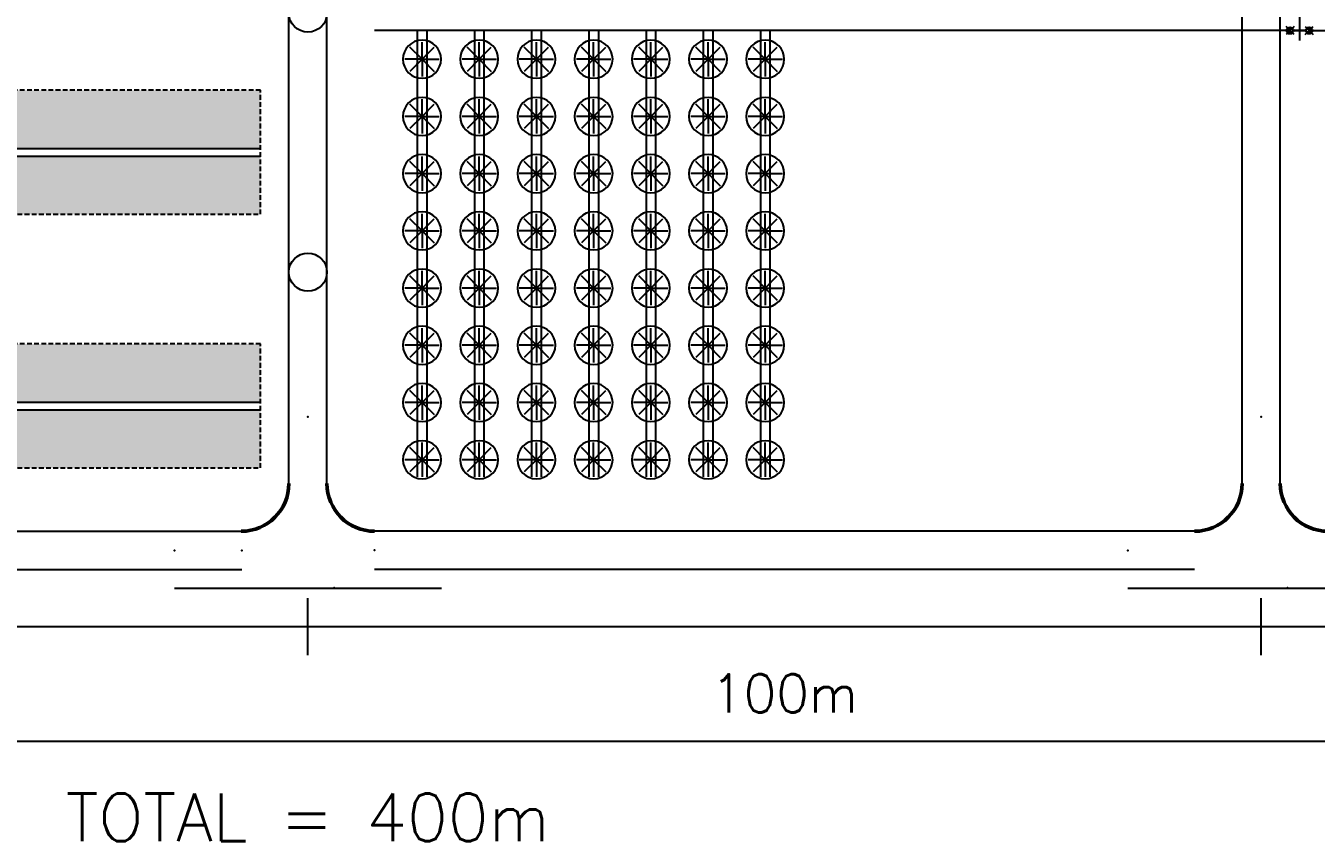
# Model space of a CAD drawing. Header units: metres. Extents: x -1021672 to -1021230, y -2826902 to -2826531.
# Drawn here: x -1021462 to -1021326.7, y -2826901.6 to -2826816.1 of the extents above; entities that cross this region are included whole.
import ezdxf
from ezdxf.enums import TextEntityAlignment as Align

# ---------------------------------------------------------------- set-up
doc = ezdxf.new("R2010")
doc.units = ezdxf.units.M
doc.linetypes.add('DASHED', pattern=[0.75, 0.5, -0.25])
for name, color, linetype in [('C-BRDG-FOUNDATION', 2, 'Continuous'), ('DIMENSIONS', 2, 'Continuous'), ('IRRIG-FITTINGS', 1, 'Continuous'), ('IRRIG-LATERAL', 6, 'Continuous'), ('IRRIG-SUBMAIN', 5, 'Continuous'), ('IRRIG-VALVES', 3, 'Continuous'), ('PUMP-STATION-1', 40, 'Continuous'), ('TREES', 94, 'Continuous'), ('V-CTRL-BMRK', 150, 'Continuous'), ('V-CTRL-NODE-UNKN', 1, 'Continuous'), ('V-NODE-BORE', 1, 'Continuous')]:
    doc.layers.add(name, color=color, linetype=linetype)
doc.styles.get("Standard").update_dxf_attribs({"font": 'simplex.shx'})
pattern_1 = [(0, (1021482.42196, 2826855.96627), (0, 0.1), [0.48, -0.06, 0.12, -0.06, 0.12, -0.06])]

# ---------------------------------------------------------------- blocks, each defined once
blk = doc.blocks.new('*U68')
blk.add_line((4000, -14000), (4000, 14000))
at = {"color": 2, "lineweight": 50}
for centre, start, end in [((-7000, 7000), 270, 0), ((-7000, -7000), 0, 90)]:
    blk.add_arc(centre, 5000, start, end, dxfattribs=at)
for p in [(0, 14000), (-14000, 0), (3924, -2743)]:
    blk.add_point(p)
blk = doc.blocks.new('*U79')
for p, q in [((0, 2000), (149174, 2000)), ((0, -2000), (149174, -2000))]:
    blk.add_line(p, q)
blk = doc.blocks.new('*U80')
for p, q in [((0, 2000), (148970, 2000)), ((0, -2000), (148970, -2000))]:
    blk.add_line(p, q)
blk = doc.blocks.new('*U75')
for p, q in [((0, 2000), (86000, 2000)), ((0, -2000), (86000, -2000))]:
    blk.add_line(p, q)
blk.add_point((86000, 0))
blk = doc.blocks.new('*U87')
for p, q in [((0, 2000), (86052, 2000)), ((0, -2000), (86052, -2000))]:
    blk.add_line(p, q)
blk.add_point((86052, 0))
blk = doc.blocks.new('sub valve')
at = {"true_color": 0xf1eb1f}
h = blk.add_hatch(color=2, dxfattribs=at)
h.dxf.hatch_style = 1
h.paths.add_polyline_path([(-1021327.63, -2826720.4), (-1021327.67, -2826720.37, 0.198912), (-1021327.77, -2826720.62, 0.198912), (-1021327.67, -2826720.86), (-1021327.63, -2826720.83, -0.198912), (-1021327.72, -2826720.62, -0.198912)])
h.paths.add_polyline_path([(-1021327.21, -2826720.4), (-1021327.17, -2826720.37, 0.414214), (-1021327.67, -2826720.37), (-1021327.63, -2826720.4, -0.414214)])
h.paths.add_polyline_path([(-1021327.17, -2826720.86), (-1021327.21, -2826720.83, -0.414214), (-1021327.63, -2826720.83), (-1021327.67, -2826720.86, 0.414214)])
h.paths.add_polyline_path([(-1021327.07, -2826720.62, 0.198912), (-1021327.17, -2826720.37), (-1021327.21, -2826720.4, -0.198912), (-1021327.12, -2826720.62, -0.198912), (-1021327.21, -2826720.83), (-1021327.17, -2826720.86, 0.198912)])
h.paths.add_polyline_path([(-1021329.63, -2826720.4), (-1021329.67, -2826720.37, 0.198912), (-1021329.77, -2826720.62, 0.198912), (-1021329.67, -2826720.86), (-1021329.63, -2826720.83, -0.198912), (-1021329.72, -2826720.62, -0.198912)])
h.paths.add_polyline_path([(-1021329.21, -2826720.4), (-1021329.17, -2826720.37, 0.414214), (-1021329.67, -2826720.37), (-1021329.63, -2826720.4, -0.414214)])
h.paths.add_polyline_path([(-1021329.17, -2826720.37), (-1021329.21, -2826720.4, -0.198912), (-1021329.12, -2826720.62, -0.198912), (-1021329.21, -2826720.83), (-1021329.17, -2826720.86, 0.198912), (-1021329.07, -2826720.62, 0.198912)])
h.paths.add_polyline_path([(-1021329.17, -2826720.86), (-1021329.21, -2826720.83, -0.414214), (-1021329.63, -2826720.83), (-1021329.67, -2826720.86, 0.414214)])
at = {"true_color": 0xc7c8ca}
h = blk.add_hatch(color=9, dxfattribs=at)
h.dxf.hatch_style = 1
h.paths.add_polyline_path([(-1021327.77, -2826720.6), (-1021329.07, -2826720.6, -0.014294), (-1021329.07, -2826720.62, -0.014294), (-1021329.07, -2826720.64), (-1021327.77, -2826720.64, -0.014294), (-1021327.77, -2826720.62, -0.014294)])
at = {"layer": 'PUMP-STATION-1', "true_color": 0xd19cc7}
h = blk.add_hatch(color=9, dxfattribs=at)
h.dxf.hatch_style = 1
h.paths.add_polyline_path([(-1021329.21, -2826720.83), (-1021329.42, -2826720.62), (-1021329.63, -2826720.83, 0.414214)])
h.paths.add_polyline_path([(-1021329.63, -2826720.4), (-1021329.42, -2826720.62), (-1021329.21, -2826720.4, 0.414214)])
h = blk.add_hatch(color=9, dxfattribs=at)
h.dxf.hatch_style = 1
h.paths.add_polyline_path([(-1021327.21, -2826720.83), (-1021327.42, -2826720.62), (-1021327.63, -2826720.83, 0.414214)])
h.paths.add_polyline_path([(-1021327.63, -2826720.4), (-1021327.42, -2826720.62), (-1021327.21, -2826720.4, 0.414214)])
for p, q in [((-1021327.77, -2826720.6), (-1021329.07, -2826720.6)), ((-1021327.77, -2826720.64), (-1021329.07, -2826720.64))]:
    blk.add_line(p, q)
at = {"layer": 'IRRIG-VALVES'}
for p, q in [((-1021329, -2826721.04), (-1021329.84, -2826720.19)), ((-1021329, -2826720.19), (-1021329.84, -2826721.04)), ((-1021327.84, -2826721.04), (-1021327, -2826720.19)), ((-1021327.84, -2826720.19), (-1021327, -2826721.04))]:
    blk.add_line(p, q, dxfattribs=at)
for centre, radius in [((-1021329.42, -2826720.62), 0.35), ((-1021329.42, -2826720.62), 0.3), ((-1021327.42, -2826720.62), 0.35), ((-1021327.42, -2826720.62), 0.3)]:
    blk.add_circle(centre, radius, dxfattribs=at)
blk = doc.blocks.new('B1IR')
at = {"layer": 'IRRIG-LATERAL'}
blk.add_line((-1021327.42, -2826816.62), (-1021241.44, -2826816.62), dxfattribs=at)
at = {"layer": 'PUMP-STATION-1'}
blk.add_blockref('sub valve', (0, -96), dxfattribs=at)
blk = doc.blocks.new('MANGO_TREE')
at = {"layer": 'TREES'}
for q in [(0, 1.8), (-1.8, 0), (-1.27, 1.27), (-1.27, -1.27), (1.27, 1.27), (1.8, 0), (0, -1.8), (1.27, -1.27)]:
    blk.add_line((0, 0), q, dxfattribs=at)
blk.add_circle((0, 0), 2, dxfattribs=at)
blk = doc.blocks.new('dripper')
at = {"layer": 'PUMP-STATION-1', "true_color": 0x7aafdf}
h = blk.add_hatch(color=143, dxfattribs=at)
h.dxf.hatch_style = 1
h.paths.add_polyline_path([(-1021243.94, -2826723.09), (-1021243.94, -2826723.1), (-1021243.93, -2826723.11), (-1021243.92, -2826723.1)])
h.paths.add_polyline_path([(-1021243.92, -2826723.1), (-1021243.93, -2826723.11), (-1021243.92, -2826723.12), (-1021243.94, -2826723.13), (-1021243.94, -2826723.15), (-1021243.91, -2826723.12)])
h.paths.add_polyline_path([(-1021243.94, -2826723.13), (-1021243.94, -2826723.13), (-1021243.95, -2826723.13), (-1021243.94, -2826723.15)])
h.paths.add_polyline_path([(-1021243.95, -2826723.12), (-1021243.94, -2826723.1), (-1021243.94, -2826723.09), (-1021243.97, -2826723.12), (-1021243.95, -2826723.13), (-1021243.94, -2826723.13)])
at = {"layer": 'PUMP-STATION-1', "true_color": 0x22346e}
h = blk.add_hatch(color=159, dxfattribs=at)
h.dxf.hatch_style = 1
h.paths.add_polyline_path([(-1021243.94, -2826723.1), (-1021243.95, -2826723.12), (-1021243.94, -2826723.13), (-1021243.94, -2826723.12)])
h.paths.add_polyline_path([(-1021243.94, -2826723.1), (-1021243.94, -2826723.12), (-1021243.93, -2826723.11)])
h.paths.add_polyline_path([(-1021243.92, -2826723.12), (-1021243.93, -2826723.11), (-1021243.94, -2826723.12), (-1021243.94, -2826723.13)])
h.paths.add_polyline_path([(-1021243.94, -2826723.12), (-1021243.94, -2826723.13), (-1021243.94, -2826723.13)])
at = {"layer": 'PUMP-STATION-1', "flags": 128}
for points in [[(-1021243.91, -2826723.12), (-1021243.94, -2826723.09), (-1021243.97, -2826723.12), (-1021243.94, -2826723.15)], [(-1021243.92, -2826723.12), (-1021243.94, -2826723.1), (-1021243.95, -2826723.12), (-1021243.94, -2826723.13)]]:
    blk.add_lwpolyline(points, close=True, dxfattribs=at)
blk = doc.blocks.new('*U931')
at = {"layer": 'PUMP-STATION-1'}
blk.add_blockref('dripper', (1021243.94, 2826723.12), dxfattribs=at)
blk = doc.blocks.new('*U932')
at = {"layer": 'PUMP-STATION-1', "color": 0, "linetype": 'ByBlock', "lineweight": -2, "transparency": 16777216}
for p, rotation in [((-1021244.94, -2826723.12), 90.00000000000001), ((-1021244.94, -2826724.12), 180), ((-1021243.94, -2826724.12), 270)]:
    blk.add_blockref('*U931', p, dxfattribs=dict(at, rotation=rotation))
blk.add_blockref('*U931', (-1021243.94, -2826723.12), dxfattribs=at)
blk = doc.blocks.new('*U893')
at = {"layer": 'PUMP-STATION-1'}
blk.add_blockref('dripper', (1021243.94, 2826723.12), dxfattribs=at)
blk = doc.blocks.new('*U894')
at = {"layer": 'PUMP-STATION-1', "color": 0, "linetype": 'ByBlock', "lineweight": -2, "transparency": 16777216}
for p, rotation in [((-1021244.94, -2826723.12), 90.00000000000001), ((-1021244.94, -2826724.12), 180), ((-1021243.94, -2826724.12), 270)]:
    blk.add_blockref('*U893', p, dxfattribs=dict(at, rotation=rotation))
blk.add_blockref('*U893', (-1021243.94, -2826723.12), dxfattribs=at)
blk = doc.blocks.new('*U895')
at = {"layer": 'PUMP-STATION-1'}
blk.add_blockref('dripper', (1021243.94, 2826723.12), dxfattribs=at)
blk = doc.blocks.new('*U896')
at = {"layer": 'PUMP-STATION-1', "color": 0, "linetype": 'ByBlock', "lineweight": -2, "transparency": 16777216}
for p, rotation in [((-1021244.94, -2826723.12), 90.00000000000001), ((-1021244.94, -2826724.12), 180), ((-1021243.94, -2826724.12), 270)]:
    blk.add_blockref('*U895', p, dxfattribs=dict(at, rotation=rotation))
blk.add_blockref('*U895', (-1021243.94, -2826723.12), dxfattribs=at)
blk = doc.blocks.new('*U897')
at = {"layer": 'PUMP-STATION-1'}
blk.add_blockref('dripper', (1021243.94, 2826723.12), dxfattribs=at)
blk = doc.blocks.new('*U898')
at = {"layer": 'PUMP-STATION-1', "color": 0, "linetype": 'ByBlock', "lineweight": -2, "transparency": 16777216}
for p, rotation in [((-1021244.94, -2826723.12), 90.00000000000001), ((-1021244.94, -2826724.12), 180), ((-1021243.94, -2826724.12), 270)]:
    blk.add_blockref('*U897', p, dxfattribs=dict(at, rotation=rotation))
blk.add_blockref('*U897', (-1021243.94, -2826723.12), dxfattribs=at)
blk = doc.blocks.new('*U899')
at = {"layer": 'PUMP-STATION-1'}
blk.add_blockref('dripper', (1021243.94, 2826723.12), dxfattribs=at)
blk = doc.blocks.new('*U900')
at = {"layer": 'PUMP-STATION-1', "color": 0, "linetype": 'ByBlock', "lineweight": -2, "transparency": 16777216}
for p, rotation in [((-1021244.94, -2826723.12), 90.00000000000001), ((-1021244.94, -2826724.12), 180), ((-1021243.94, -2826724.12), 270)]:
    blk.add_blockref('*U899', p, dxfattribs=dict(at, rotation=rotation))
blk.add_blockref('*U899', (-1021243.94, -2826723.12), dxfattribs=at)
blk = doc.blocks.new('*U901')
at = {"layer": 'PUMP-STATION-1'}
blk.add_blockref('dripper', (1021243.94, 2826723.12), dxfattribs=at)
blk = doc.blocks.new('*U902')
at = {"layer": 'PUMP-STATION-1', "color": 0, "linetype": 'ByBlock', "lineweight": -2, "transparency": 16777216}
for p, rotation in [((-1021244.94, -2826723.12), 90.00000000000001), ((-1021244.94, -2826724.12), 180), ((-1021243.94, -2826724.12), 270)]:
    blk.add_blockref('*U901', p, dxfattribs=dict(at, rotation=rotation))
blk.add_blockref('*U901', (-1021243.94, -2826723.12), dxfattribs=at)
blk = doc.blocks.new('*U873')
at = {"layer": 'PUMP-STATION-1'}
blk.add_blockref('dripper', (1021243.94, 2826723.12), dxfattribs=at)
blk = doc.blocks.new('*U874')
at = {"layer": 'PUMP-STATION-1', "color": 0, "linetype": 'ByBlock', "lineweight": -2, "transparency": 16777216}
for p, rotation in [((-1021244.94, -2826723.12), 90.00000000000001), ((-1021244.94, -2826724.12), 180), ((-1021243.94, -2826724.12), 270)]:
    blk.add_blockref('*U873', p, dxfattribs=dict(at, rotation=rotation))
blk.add_blockref('*U873', (-1021243.94, -2826723.12), dxfattribs=at)
blk = doc.blocks.new('*U875')
at = {"layer": 'PUMP-STATION-1'}
blk.add_blockref('dripper', (1021243.94, 2826723.12), dxfattribs=at)
blk = doc.blocks.new('*U876')
at = {"layer": 'PUMP-STATION-1', "color": 0, "linetype": 'ByBlock', "lineweight": -2, "transparency": 16777216}
for p, rotation in [((-1021244.94, -2826723.12), 90.00000000000001), ((-1021244.94, -2826724.12), 180), ((-1021243.94, -2826724.12), 270)]:
    blk.add_blockref('*U875', p, dxfattribs=dict(at, rotation=rotation))
blk.add_blockref('*U875', (-1021243.94, -2826723.12), dxfattribs=at)
blk = doc.blocks.new('*U939')
at = {"layer": 'PUMP-STATION-1'}
blk.add_blockref('dripper', (1021243.94, 2826723.12), dxfattribs=at)
blk = doc.blocks.new('*U940')
at = {"layer": 'PUMP-STATION-1', "color": 0, "linetype": 'ByBlock', "lineweight": -2, "transparency": 16777216}
for p, rotation in [((-1021244.94, -2826723.12), 90.00000000000001), ((-1021244.94, -2826724.12), 180), ((-1021243.94, -2826724.12), 270)]:
    blk.add_blockref('*U939', p, dxfattribs=dict(at, rotation=rotation))
blk.add_blockref('*U939', (-1021243.94, -2826723.12), dxfattribs=at)
blk = doc.blocks.new('*U941')
at = {"layer": 'PUMP-STATION-1'}
blk.add_blockref('dripper', (1021243.94, 2826723.12), dxfattribs=at)
blk = doc.blocks.new('*U942')
at = {"layer": 'PUMP-STATION-1', "color": 0, "linetype": 'ByBlock', "lineweight": -2, "transparency": 16777216}
for p, rotation in [((-1021244.94, -2826723.12), 90.00000000000001), ((-1021244.94, -2826724.12), 180), ((-1021243.94, -2826724.12), 270)]:
    blk.add_blockref('*U941', p, dxfattribs=dict(at, rotation=rotation))
blk.add_blockref('*U941', (-1021243.94, -2826723.12), dxfattribs=at)
blk = doc.blocks.new('*U913')
at = {"layer": 'PUMP-STATION-1'}
blk.add_blockref('dripper', (1021243.94, 2826723.12), dxfattribs=at)
blk = doc.blocks.new('*U914')
at = {"layer": 'PUMP-STATION-1', "color": 0, "linetype": 'ByBlock', "lineweight": -2, "transparency": 16777216}
for p, rotation in [((-1021244.94, -2826723.12), 90.00000000000001), ((-1021244.94, -2826724.12), 180), ((-1021243.94, -2826724.12), 270)]:
    blk.add_blockref('*U913', p, dxfattribs=dict(at, rotation=rotation))
blk.add_blockref('*U913', (-1021243.94, -2826723.12), dxfattribs=at)
blk = doc.blocks.new('*U915')
at = {"layer": 'PUMP-STATION-1'}
blk.add_blockref('dripper', (1021243.94, 2826723.12), dxfattribs=at)
blk = doc.blocks.new('*U916')
at = {"layer": 'PUMP-STATION-1', "color": 0, "linetype": 'ByBlock', "lineweight": -2, "transparency": 16777216}
for p, rotation in [((-1021244.94, -2826723.12), 90.00000000000001), ((-1021244.94, -2826724.12), 180), ((-1021243.94, -2826724.12), 270)]:
    blk.add_blockref('*U915', p, dxfattribs=dict(at, rotation=rotation))
blk.add_blockref('*U915', (-1021243.94, -2826723.12), dxfattribs=at)
blk = doc.blocks.new('*U917')
at = {"layer": 'PUMP-STATION-1'}
blk.add_blockref('dripper', (1021243.94, 2826723.12), dxfattribs=at)
blk = doc.blocks.new('*U918')
at = {"layer": 'PUMP-STATION-1', "color": 0, "linetype": 'ByBlock', "lineweight": -2, "transparency": 16777216}
for p, rotation in [((-1021244.94, -2826723.12), 90.00000000000001), ((-1021244.94, -2826724.12), 180), ((-1021243.94, -2826724.12), 270)]:
    blk.add_blockref('*U917', p, dxfattribs=dict(at, rotation=rotation))
blk.add_blockref('*U917', (-1021243.94, -2826723.12), dxfattribs=at)
blk = doc.blocks.new('*U919')
at = {"layer": 'PUMP-STATION-1'}
blk.add_blockref('dripper', (1021243.94, 2826723.12), dxfattribs=at)
blk = doc.blocks.new('*U920')
at = {"layer": 'PUMP-STATION-1', "color": 0, "linetype": 'ByBlock', "lineweight": -2, "transparency": 16777216}
for p, rotation in [((-1021244.94, -2826723.12), 90.00000000000001), ((-1021244.94, -2826724.12), 180), ((-1021243.94, -2826724.12), 270)]:
    blk.add_blockref('*U919', p, dxfattribs=dict(at, rotation=rotation))
blk.add_blockref('*U919', (-1021243.94, -2826723.12), dxfattribs=at)
blk = doc.blocks.new('*U921')
at = {"layer": 'PUMP-STATION-1'}
blk.add_blockref('dripper', (1021243.94, 2826723.12), dxfattribs=at)
blk = doc.blocks.new('*U922')
at = {"layer": 'PUMP-STATION-1', "color": 0, "linetype": 'ByBlock', "lineweight": -2, "transparency": 16777216}
for p, rotation in [((-1021244.94, -2826723.12), 90.00000000000001), ((-1021244.94, -2826724.12), 180), ((-1021243.94, -2826724.12), 270)]:
    blk.add_blockref('*U921', p, dxfattribs=dict(at, rotation=rotation))
blk.add_blockref('*U921', (-1021243.94, -2826723.12), dxfattribs=at)
blk = doc.blocks.new('*U943')
at = {"layer": 'PUMP-STATION-1'}
blk.add_blockref('dripper', (1021243.94, 2826723.12), dxfattribs=at)
blk = doc.blocks.new('*U944')
at = {"layer": 'PUMP-STATION-1', "color": 0, "linetype": 'ByBlock', "lineweight": -2, "transparency": 16777216}
for p, rotation in [((-1021244.94, -2826723.12), 90.00000000000001), ((-1021244.94, -2826724.12), 180), ((-1021243.94, -2826724.12), 270)]:
    blk.add_blockref('*U943', p, dxfattribs=dict(at, rotation=rotation))
blk.add_blockref('*U943', (-1021243.94, -2826723.12), dxfattribs=at)
blk = doc.blocks.new('*U1007')
at = {"layer": 'PUMP-STATION-1'}
blk.add_blockref('dripper', (1021243.94, 2826723.12), dxfattribs=at)
blk = doc.blocks.new('*U1008')
at = {"layer": 'PUMP-STATION-1', "color": 0, "linetype": 'ByBlock', "lineweight": -2, "transparency": 16777216}
for p, rotation in [((-1021244.94, -2826723.12), 90.00000000000001), ((-1021244.94, -2826724.12), 180), ((-1021243.94, -2826724.12), 270)]:
    blk.add_blockref('*U1007', p, dxfattribs=dict(at, rotation=rotation))
blk.add_blockref('*U1007', (-1021243.94, -2826723.12), dxfattribs=at)
blk = doc.blocks.new('*U1009')
at = {"layer": 'PUMP-STATION-1'}
blk.add_blockref('dripper', (1021243.94, 2826723.12), dxfattribs=at)
blk = doc.blocks.new('*U1010')
at = {"layer": 'PUMP-STATION-1', "color": 0, "linetype": 'ByBlock', "lineweight": -2, "transparency": 16777216}
for p, rotation in [((-1021244.94, -2826723.12), 90.00000000000001), ((-1021244.94, -2826724.12), 180), ((-1021243.94, -2826724.12), 270)]:
    blk.add_blockref('*U1009', p, dxfattribs=dict(at, rotation=rotation))
blk.add_blockref('*U1009', (-1021243.94, -2826723.12), dxfattribs=at)
blk = doc.blocks.new('*U1011')
at = {"layer": 'PUMP-STATION-1'}
blk.add_blockref('dripper', (1021243.94, 2826723.12), dxfattribs=at)
blk = doc.blocks.new('*U1012')
at = {"layer": 'PUMP-STATION-1', "color": 0, "linetype": 'ByBlock', "lineweight": -2, "transparency": 16777216}
for p, rotation in [((-1021244.94, -2826723.12), 90.00000000000001), ((-1021244.94, -2826724.12), 180), ((-1021243.94, -2826724.12), 270)]:
    blk.add_blockref('*U1011', p, dxfattribs=dict(at, rotation=rotation))
blk.add_blockref('*U1011', (-1021243.94, -2826723.12), dxfattribs=at)
blk = doc.blocks.new('*U973')
at = {"layer": 'PUMP-STATION-1'}
blk.add_blockref('dripper', (1021243.94, 2826723.12), dxfattribs=at)
blk = doc.blocks.new('*U974')
at = {"layer": 'PUMP-STATION-1', "color": 0, "linetype": 'ByBlock', "lineweight": -2, "transparency": 16777216}
for p, rotation in [((-1021244.94, -2826723.12), 90.00000000000001), ((-1021244.94, -2826724.12), 180), ((-1021243.94, -2826724.12), 270)]:
    blk.add_blockref('*U973', p, dxfattribs=dict(at, rotation=rotation))
blk.add_blockref('*U973', (-1021243.94, -2826723.12), dxfattribs=at)
blk = doc.blocks.new('*U975')
at = {"layer": 'PUMP-STATION-1'}
blk.add_blockref('dripper', (1021243.94, 2826723.12), dxfattribs=at)
blk = doc.blocks.new('*U976')
at = {"layer": 'PUMP-STATION-1', "color": 0, "linetype": 'ByBlock', "lineweight": -2, "transparency": 16777216}
for p, rotation in [((-1021244.94, -2826723.12), 90.00000000000001), ((-1021244.94, -2826724.12), 180), ((-1021243.94, -2826724.12), 270)]:
    blk.add_blockref('*U975', p, dxfattribs=dict(at, rotation=rotation))
blk.add_blockref('*U975', (-1021243.94, -2826723.12), dxfattribs=at)
blk = doc.blocks.new('*U977')
at = {"layer": 'PUMP-STATION-1'}
blk.add_blockref('dripper', (1021243.94, 2826723.12), dxfattribs=at)
blk = doc.blocks.new('*U978')
at = {"layer": 'PUMP-STATION-1', "color": 0, "linetype": 'ByBlock', "lineweight": -2, "transparency": 16777216}
for p, rotation in [((-1021244.94, -2826723.12), 90.00000000000001), ((-1021244.94, -2826724.12), 180), ((-1021243.94, -2826724.12), 270)]:
    blk.add_blockref('*U977', p, dxfattribs=dict(at, rotation=rotation))
blk.add_blockref('*U977', (-1021243.94, -2826723.12), dxfattribs=at)
blk = doc.blocks.new('*U979')
at = {"layer": 'PUMP-STATION-1'}
blk.add_blockref('dripper', (1021243.94, 2826723.12), dxfattribs=at)
blk = doc.blocks.new('*U980')
at = {"layer": 'PUMP-STATION-1', "color": 0, "linetype": 'ByBlock', "lineweight": -2, "transparency": 16777216}
for p, rotation in [((-1021244.94, -2826723.12), 90.00000000000001), ((-1021244.94, -2826724.12), 180), ((-1021243.94, -2826724.12), 270)]:
    blk.add_blockref('*U979', p, dxfattribs=dict(at, rotation=rotation))
blk.add_blockref('*U979', (-1021243.94, -2826723.12), dxfattribs=at)
blk = doc.blocks.new('*U981')
at = {"layer": 'PUMP-STATION-1'}
blk.add_blockref('dripper', (1021243.94, 2826723.12), dxfattribs=at)
blk = doc.blocks.new('*U982')
at = {"layer": 'PUMP-STATION-1', "color": 0, "linetype": 'ByBlock', "lineweight": -2, "transparency": 16777216}
for p, rotation in [((-1021244.94, -2826723.12), 90.00000000000001), ((-1021244.94, -2826724.12), 180), ((-1021243.94, -2826724.12), 270)]:
    blk.add_blockref('*U981', p, dxfattribs=dict(at, rotation=rotation))
blk.add_blockref('*U981', (-1021243.94, -2826723.12), dxfattribs=at)
blk = doc.blocks.new('*U1065')
at = {"layer": 'PUMP-STATION-1'}
blk.add_blockref('dripper', (1021243.94, 2826723.12), dxfattribs=at)
blk = doc.blocks.new('*U1066')
at = {"layer": 'PUMP-STATION-1', "color": 0, "linetype": 'ByBlock', "lineweight": -2, "transparency": 16777216}
for p, rotation in [((-1021244.94, -2826723.12), 90.00000000000001), ((-1021244.94, -2826724.12), 180), ((-1021243.94, -2826724.12), 270)]:
    blk.add_blockref('*U1065', p, dxfattribs=dict(at, rotation=rotation))
blk.add_blockref('*U1065', (-1021243.94, -2826723.12), dxfattribs=at)
blk = doc.blocks.new('*U1067')
at = {"layer": 'PUMP-STATION-1'}
blk.add_blockref('dripper', (1021243.94, 2826723.12), dxfattribs=at)
blk = doc.blocks.new('*U1068')
at = {"layer": 'PUMP-STATION-1', "color": 0, "linetype": 'ByBlock', "lineweight": -2, "transparency": 16777216}
for p, rotation in [((-1021244.94, -2826723.12), 90.00000000000001), ((-1021244.94, -2826724.12), 180), ((-1021243.94, -2826724.12), 270)]:
    blk.add_blockref('*U1067', p, dxfattribs=dict(at, rotation=rotation))
blk.add_blockref('*U1067', (-1021243.94, -2826723.12), dxfattribs=at)
blk = doc.blocks.new('*U1069')
at = {"layer": 'PUMP-STATION-1'}
blk.add_blockref('dripper', (1021243.94, 2826723.12), dxfattribs=at)
blk = doc.blocks.new('*U1070')
at = {"layer": 'PUMP-STATION-1', "color": 0, "linetype": 'ByBlock', "lineweight": -2, "transparency": 16777216}
for p, rotation in [((-1021244.94, -2826723.12), 90.00000000000001), ((-1021244.94, -2826724.12), 180), ((-1021243.94, -2826724.12), 270)]:
    blk.add_blockref('*U1069', p, dxfattribs=dict(at, rotation=rotation))
blk.add_blockref('*U1069', (-1021243.94, -2826723.12), dxfattribs=at)
blk = doc.blocks.new('*U1071')
at = {"layer": 'PUMP-STATION-1'}
blk.add_blockref('dripper', (1021243.94, 2826723.12), dxfattribs=at)
blk = doc.blocks.new('*U1072')
at = {"layer": 'PUMP-STATION-1', "color": 0, "linetype": 'ByBlock', "lineweight": -2, "transparency": 16777216}
for p, rotation in [((-1021244.94, -2826723.12), 90.00000000000001), ((-1021244.94, -2826724.12), 180), ((-1021243.94, -2826724.12), 270)]:
    blk.add_blockref('*U1071', p, dxfattribs=dict(at, rotation=rotation))
blk.add_blockref('*U1071', (-1021243.94, -2826723.12), dxfattribs=at)
blk = doc.blocks.new('*U1013')
at = {"layer": 'PUMP-STATION-1'}
blk.add_blockref('dripper', (1021243.94, 2826723.12), dxfattribs=at)
blk = doc.blocks.new('*U1014')
at = {"layer": 'PUMP-STATION-1', "color": 0, "linetype": 'ByBlock', "lineweight": -2, "transparency": 16777216}
for p, rotation in [((-1021244.94, -2826723.12), 90.00000000000001), ((-1021244.94, -2826724.12), 180), ((-1021243.94, -2826724.12), 270)]:
    blk.add_blockref('*U1013', p, dxfattribs=dict(at, rotation=rotation))
blk.add_blockref('*U1013', (-1021243.94, -2826723.12), dxfattribs=at)
blk = doc.blocks.new('*U1015')
at = {"layer": 'PUMP-STATION-1'}
blk.add_blockref('dripper', (1021243.94, 2826723.12), dxfattribs=at)
blk = doc.blocks.new('*U1016')
at = {"layer": 'PUMP-STATION-1', "color": 0, "linetype": 'ByBlock', "lineweight": -2, "transparency": 16777216}
for p, rotation in [((-1021244.94, -2826723.12), 90.00000000000001), ((-1021244.94, -2826724.12), 180), ((-1021243.94, -2826724.12), 270)]:
    blk.add_blockref('*U1015', p, dxfattribs=dict(at, rotation=rotation))
blk.add_blockref('*U1015', (-1021243.94, -2826723.12), dxfattribs=at)
blk = doc.blocks.new('*U1017')
at = {"layer": 'PUMP-STATION-1'}
blk.add_blockref('dripper', (1021243.94, 2826723.12), dxfattribs=at)
blk = doc.blocks.new('*U1018')
at = {"layer": 'PUMP-STATION-1', "color": 0, "linetype": 'ByBlock', "lineweight": -2, "transparency": 16777216}
for p, rotation in [((-1021244.94, -2826723.12), 90.00000000000001), ((-1021244.94, -2826724.12), 180), ((-1021243.94, -2826724.12), 270)]:
    blk.add_blockref('*U1017', p, dxfattribs=dict(at, rotation=rotation))
blk.add_blockref('*U1017', (-1021243.94, -2826723.12), dxfattribs=at)
blk = doc.blocks.new('*U1019')
at = {"layer": 'PUMP-STATION-1'}
blk.add_blockref('dripper', (1021243.94, 2826723.12), dxfattribs=at)
blk = doc.blocks.new('*U1020')
at = {"layer": 'PUMP-STATION-1', "color": 0, "linetype": 'ByBlock', "lineweight": -2, "transparency": 16777216}
for p, rotation in [((-1021244.94, -2826723.12), 90.00000000000001), ((-1021244.94, -2826724.12), 180), ((-1021243.94, -2826724.12), 270)]:
    blk.add_blockref('*U1019', p, dxfattribs=dict(at, rotation=rotation))
blk.add_blockref('*U1019', (-1021243.94, -2826723.12), dxfattribs=at)
blk = doc.blocks.new('*U1093')
at = {"layer": 'PUMP-STATION-1'}
blk.add_blockref('dripper', (1021243.94, 2826723.12), dxfattribs=at)
blk = doc.blocks.new('*U1094')
at = {"layer": 'PUMP-STATION-1', "color": 0, "linetype": 'ByBlock', "lineweight": -2, "transparency": 16777216}
for p, rotation in [((-1021244.94, -2826723.12), 90.00000000000001), ((-1021244.94, -2826724.12), 180), ((-1021243.94, -2826724.12), 270)]:
    blk.add_blockref('*U1093', p, dxfattribs=dict(at, rotation=rotation))
blk.add_blockref('*U1093', (-1021243.94, -2826723.12), dxfattribs=at)
blk = doc.blocks.new('*U1095')
at = {"layer": 'PUMP-STATION-1'}
blk.add_blockref('dripper', (1021243.94, 2826723.12), dxfattribs=at)
blk = doc.blocks.new('*U1096')
at = {"layer": 'PUMP-STATION-1', "color": 0, "linetype": 'ByBlock', "lineweight": -2, "transparency": 16777216}
for p, rotation in [((-1021244.94, -2826723.12), 90.00000000000001), ((-1021244.94, -2826724.12), 180), ((-1021243.94, -2826724.12), 270)]:
    blk.add_blockref('*U1095', p, dxfattribs=dict(at, rotation=rotation))
blk.add_blockref('*U1095', (-1021243.94, -2826723.12), dxfattribs=at)
blk = doc.blocks.new('*U1097')
at = {"layer": 'PUMP-STATION-1'}
blk.add_blockref('dripper', (1021243.94, 2826723.12), dxfattribs=at)
blk = doc.blocks.new('*U1098')
at = {"layer": 'PUMP-STATION-1', "color": 0, "linetype": 'ByBlock', "lineweight": -2, "transparency": 16777216}
for p, rotation in [((-1021244.94, -2826723.12), 90.00000000000001), ((-1021244.94, -2826724.12), 180), ((-1021243.94, -2826724.12), 270)]:
    blk.add_blockref('*U1097', p, dxfattribs=dict(at, rotation=rotation))
blk.add_blockref('*U1097', (-1021243.94, -2826723.12), dxfattribs=at)
blk = doc.blocks.new('*U1099')
at = {"layer": 'PUMP-STATION-1'}
blk.add_blockref('dripper', (1021243.94, 2826723.12), dxfattribs=at)
blk = doc.blocks.new('*U1100')
at = {"layer": 'PUMP-STATION-1', "color": 0, "linetype": 'ByBlock', "lineweight": -2, "transparency": 16777216}
for p, rotation in [((-1021244.94, -2826723.12), 90.00000000000001), ((-1021244.94, -2826724.12), 180), ((-1021243.94, -2826724.12), 270)]:
    blk.add_blockref('*U1099', p, dxfattribs=dict(at, rotation=rotation))
blk.add_blockref('*U1099', (-1021243.94, -2826723.12), dxfattribs=at)
blk = doc.blocks.new('*U1101')
at = {"layer": 'PUMP-STATION-1'}
blk.add_blockref('dripper', (1021243.94, 2826723.12), dxfattribs=at)
blk = doc.blocks.new('*U1102')
at = {"layer": 'PUMP-STATION-1', "color": 0, "linetype": 'ByBlock', "lineweight": -2, "transparency": 16777216}
for p, rotation in [((-1021244.94, -2826723.12), 90.00000000000001), ((-1021244.94, -2826724.12), 180), ((-1021243.94, -2826724.12), 270)]:
    blk.add_blockref('*U1101', p, dxfattribs=dict(at, rotation=rotation))
blk.add_blockref('*U1101', (-1021243.94, -2826723.12), dxfattribs=at)
blk = doc.blocks.new('*U853')
at = {"layer": 'PUMP-STATION-1'}
blk.add_blockref('dripper', (1021243.94, 2826723.12), dxfattribs=at)
blk = doc.blocks.new('*U854')
at = {"layer": 'PUMP-STATION-1', "color": 0, "linetype": 'ByBlock', "lineweight": -2, "transparency": 16777216}
for p, rotation in [((-1021244.94, -2826723.12), 90.00000000000001), ((-1021244.94, -2826724.12), 180), ((-1021243.94, -2826724.12), 270)]:
    blk.add_blockref('*U853', p, dxfattribs=dict(at, rotation=rotation))
blk.add_blockref('*U853', (-1021243.94, -2826723.12), dxfattribs=at)
blk = doc.blocks.new('*U855')
at = {"layer": 'PUMP-STATION-1'}
blk.add_blockref('dripper', (1021243.94, 2826723.12), dxfattribs=at)
blk = doc.blocks.new('*U856')
at = {"layer": 'PUMP-STATION-1', "color": 0, "linetype": 'ByBlock', "lineweight": -2, "transparency": 16777216}
for p, rotation in [((-1021244.94, -2826723.12), 90.00000000000001), ((-1021244.94, -2826724.12), 180), ((-1021243.94, -2826724.12), 270)]:
    blk.add_blockref('*U855', p, dxfattribs=dict(at, rotation=rotation))
blk.add_blockref('*U855', (-1021243.94, -2826723.12), dxfattribs=at)
blk = doc.blocks.new('*U857')
at = {"layer": 'PUMP-STATION-1'}
blk.add_blockref('dripper', (1021243.94, 2826723.12), dxfattribs=at)
blk = doc.blocks.new('*U858')
at = {"layer": 'PUMP-STATION-1', "color": 0, "linetype": 'ByBlock', "lineweight": -2, "transparency": 16777216}
for p, rotation in [((-1021244.94, -2826723.12), 90.00000000000001), ((-1021244.94, -2826724.12), 180), ((-1021243.94, -2826724.12), 270)]:
    blk.add_blockref('*U857', p, dxfattribs=dict(at, rotation=rotation))
blk.add_blockref('*U857', (-1021243.94, -2826723.12), dxfattribs=at)
blk = doc.blocks.new('*U757')
at = {"layer": 'PUMP-STATION-1'}
blk.add_blockref('dripper', (1021243.94, 2826723.12), dxfattribs=at)
blk = doc.blocks.new('*U758')
at = {"layer": 'PUMP-STATION-1', "color": 0, "linetype": 'ByBlock', "lineweight": -2, "transparency": 16777216}
for p, rotation in [((-1021244.94, -2826723.12), 90.00000000000001), ((-1021244.94, -2826724.12), 180), ((-1021243.94, -2826724.12), 270)]:
    blk.add_blockref('*U757', p, dxfattribs=dict(at, rotation=rotation))
blk.add_blockref('*U757', (-1021243.94, -2826723.12), dxfattribs=at)
blk = doc.blocks.new('*U1033')
at = {"layer": 'PUMP-STATION-1'}
blk.add_blockref('dripper', (1021243.94, 2826723.12), dxfattribs=at)
blk = doc.blocks.new('*U1034')
at = {"layer": 'PUMP-STATION-1', "color": 0, "linetype": 'ByBlock', "lineweight": -2, "transparency": 16777216}
for p, rotation in [((-1021244.94, -2826723.12), 90.00000000000001), ((-1021244.94, -2826724.12), 180), ((-1021243.94, -2826724.12), 270)]:
    blk.add_blockref('*U1033', p, dxfattribs=dict(at, rotation=rotation))
blk.add_blockref('*U1033', (-1021243.94, -2826723.12), dxfattribs=at)
blk = doc.blocks.new('*U1035')
at = {"layer": 'PUMP-STATION-1'}
blk.add_blockref('dripper', (1021243.94, 2826723.12), dxfattribs=at)
blk = doc.blocks.new('*U1036')
at = {"layer": 'PUMP-STATION-1', "color": 0, "linetype": 'ByBlock', "lineweight": -2, "transparency": 16777216}
for p, rotation in [((-1021244.94, -2826723.12), 90.00000000000001), ((-1021244.94, -2826724.12), 180), ((-1021243.94, -2826724.12), 270)]:
    blk.add_blockref('*U1035', p, dxfattribs=dict(at, rotation=rotation))
blk.add_blockref('*U1035', (-1021243.94, -2826723.12), dxfattribs=at)
blk = doc.blocks.new('*U1037')
at = {"layer": 'PUMP-STATION-1'}
blk.add_blockref('dripper', (1021243.94, 2826723.12), dxfattribs=at)
blk = doc.blocks.new('*U1038')
at = {"layer": 'PUMP-STATION-1', "color": 0, "linetype": 'ByBlock', "lineweight": -2, "transparency": 16777216}
for p, rotation in [((-1021244.94, -2826723.12), 90.00000000000001), ((-1021244.94, -2826724.12), 180), ((-1021243.94, -2826724.12), 270)]:
    blk.add_blockref('*U1037', p, dxfattribs=dict(at, rotation=rotation))
blk.add_blockref('*U1037', (-1021243.94, -2826723.12), dxfattribs=at)
blk = doc.blocks.new('*U1039')
at = {"layer": 'PUMP-STATION-1'}
blk.add_blockref('dripper', (1021243.94, 2826723.12), dxfattribs=at)
blk = doc.blocks.new('*U1040')
at = {"layer": 'PUMP-STATION-1', "color": 0, "linetype": 'ByBlock', "lineweight": -2, "transparency": 16777216}
for p, rotation in [((-1021244.94, -2826723.12), 90.00000000000001), ((-1021244.94, -2826724.12), 180), ((-1021243.94, -2826724.12), 270)]:
    blk.add_blockref('*U1039', p, dxfattribs=dict(at, rotation=rotation))
blk.add_blockref('*U1039', (-1021243.94, -2826723.12), dxfattribs=at)
blk = doc.blocks.new('*U1041')
at = {"layer": 'PUMP-STATION-1'}
blk.add_blockref('dripper', (1021243.94, 2826723.12), dxfattribs=at)
blk = doc.blocks.new('*U1042')
at = {"layer": 'PUMP-STATION-1', "color": 0, "linetype": 'ByBlock', "lineweight": -2, "transparency": 16777216}
for p, rotation in [((-1021244.94, -2826723.12), 90.00000000000001), ((-1021244.94, -2826724.12), 180), ((-1021243.94, -2826724.12), 270)]:
    blk.add_blockref('*U1041', p, dxfattribs=dict(at, rotation=rotation))
blk.add_blockref('*U1041', (-1021243.94, -2826723.12), dxfattribs=at)
blk = doc.blocks.new('*U1073')
at = {"layer": 'PUMP-STATION-1'}
blk.add_blockref('dripper', (1021243.94, 2826723.12), dxfattribs=at)
blk = doc.blocks.new('*U1074')
at = {"layer": 'PUMP-STATION-1', "color": 0, "linetype": 'ByBlock', "lineweight": -2, "transparency": 16777216}
for p, rotation in [((-1021244.94, -2826723.12), 90.00000000000001), ((-1021244.94, -2826724.12), 180), ((-1021243.94, -2826724.12), 270)]:
    blk.add_blockref('*U1073', p, dxfattribs=dict(at, rotation=rotation))
blk.add_blockref('*U1073', (-1021243.94, -2826723.12), dxfattribs=at)
blk = doc.blocks.new('*U1075')
at = {"layer": 'PUMP-STATION-1'}
blk.add_blockref('dripper', (1021243.94, 2826723.12), dxfattribs=at)
blk = doc.blocks.new('*U1076')
at = {"layer": 'PUMP-STATION-1', "color": 0, "linetype": 'ByBlock', "lineweight": -2, "transparency": 16777216}
for p, rotation in [((-1021244.94, -2826723.12), 90.00000000000001), ((-1021244.94, -2826724.12), 180), ((-1021243.94, -2826724.12), 270)]:
    blk.add_blockref('*U1075', p, dxfattribs=dict(at, rotation=rotation))
blk.add_blockref('*U1075', (-1021243.94, -2826723.12), dxfattribs=at)
blk = doc.blocks.new('*U1059')
at = {"layer": 'PUMP-STATION-1'}
blk.add_blockref('dripper', (1021243.94, 2826723.12), dxfattribs=at)
blk = doc.blocks.new('*U1060')
at = {"layer": 'PUMP-STATION-1', "color": 0, "linetype": 'ByBlock', "lineweight": -2, "transparency": 16777216}
for p, rotation in [((-1021244.94, -2826723.12), 90.00000000000001), ((-1021244.94, -2826724.12), 180), ((-1021243.94, -2826724.12), 270)]:
    blk.add_blockref('*U1059', p, dxfattribs=dict(at, rotation=rotation))
blk.add_blockref('*U1059', (-1021243.94, -2826723.12), dxfattribs=at)
blk = doc.blocks.new('*U1061')
at = {"layer": 'PUMP-STATION-1'}
blk.add_blockref('dripper', (1021243.94, 2826723.12), dxfattribs=at)
blk = doc.blocks.new('*U1062')
at = {"layer": 'PUMP-STATION-1', "color": 0, "linetype": 'ByBlock', "lineweight": -2, "transparency": 16777216}
for p, rotation in [((-1021244.94, -2826723.12), 90.00000000000001), ((-1021244.94, -2826724.12), 180), ((-1021243.94, -2826724.12), 270)]:
    blk.add_blockref('*U1061', p, dxfattribs=dict(at, rotation=rotation))
blk.add_blockref('*U1061', (-1021243.94, -2826723.12), dxfattribs=at)
blk = doc.blocks.new('*U769')
at = {"layer": 'PUMP-STATION-1'}
blk.add_blockref('dripper', (1021243.94, 2826723.12), dxfattribs=at)
blk = doc.blocks.new('*U770')
at = {"layer": 'PUMP-STATION-1', "color": 0, "linetype": 'ByBlock', "lineweight": -2, "transparency": 16777216}
for p, rotation in [((-1021244.94, -2826723.12), 90.00000000000001), ((-1021244.94, -2826724.12), 180), ((-1021243.94, -2826724.12), 270)]:
    blk.add_blockref('*U769', p, dxfattribs=dict(at, rotation=rotation))
blk.add_blockref('*U769', (-1021243.94, -2826723.12), dxfattribs=at)
blk = doc.blocks.new('*U771')
at = {"layer": 'PUMP-STATION-1'}
blk.add_blockref('dripper', (1021243.94, 2826723.12), dxfattribs=at)
blk = doc.blocks.new('*U772')
at = {"layer": 'PUMP-STATION-1', "color": 0, "linetype": 'ByBlock', "lineweight": -2, "transparency": 16777216}
for p, rotation in [((-1021244.94, -2826723.12), 90.00000000000001), ((-1021244.94, -2826724.12), 180), ((-1021243.94, -2826724.12), 270)]:
    blk.add_blockref('*U771', p, dxfattribs=dict(at, rotation=rotation))
blk.add_blockref('*U771', (-1021243.94, -2826723.12), dxfattribs=at)
blk = doc.blocks.new('*U773')
at = {"layer": 'PUMP-STATION-1'}
blk.add_blockref('dripper', (1021243.94, 2826723.12), dxfattribs=at)
blk = doc.blocks.new('*U774')
at = {"layer": 'PUMP-STATION-1', "color": 0, "linetype": 'ByBlock', "lineweight": -2, "transparency": 16777216}
for p, rotation in [((-1021244.94, -2826723.12), 90.00000000000001), ((-1021244.94, -2826724.12), 180), ((-1021243.94, -2826724.12), 270)]:
    blk.add_blockref('*U773', p, dxfattribs=dict(at, rotation=rotation))
blk.add_blockref('*U773', (-1021243.94, -2826723.12), dxfattribs=at)
blk = doc.blocks.new('*U775')
at = {"layer": 'PUMP-STATION-1'}
blk.add_blockref('dripper', (1021243.94, 2826723.12), dxfattribs=at)
blk = doc.blocks.new('*U776')
at = {"layer": 'PUMP-STATION-1', "color": 0, "linetype": 'ByBlock', "lineweight": -2, "transparency": 16777216}
for p, rotation in [((-1021244.94, -2826723.12), 90.00000000000001), ((-1021244.94, -2826724.12), 180), ((-1021243.94, -2826724.12), 270)]:
    blk.add_blockref('*U775', p, dxfattribs=dict(at, rotation=rotation))
blk.add_blockref('*U775', (-1021243.94, -2826723.12), dxfattribs=at)
blk = doc.blocks.new('*U777')
at = {"layer": 'PUMP-STATION-1'}
blk.add_blockref('dripper', (1021243.94, 2826723.12), dxfattribs=at)
blk = doc.blocks.new('*U778')
at = {"layer": 'PUMP-STATION-1', "color": 0, "linetype": 'ByBlock', "lineweight": -2, "transparency": 16777216}
for p, rotation in [((-1021244.94, -2826723.12), 90.00000000000001), ((-1021244.94, -2826724.12), 180), ((-1021243.94, -2826724.12), 270)]:
    blk.add_blockref('*U777', p, dxfattribs=dict(at, rotation=rotation))
blk.add_blockref('*U777', (-1021243.94, -2826723.12), dxfattribs=at)
blk = doc.blocks.new('*U759')
at = {"layer": 'PUMP-STATION-1'}
blk.add_blockref('dripper', (1021243.94, 2826723.12), dxfattribs=at)
blk = doc.blocks.new('*U760')
at = {"layer": 'PUMP-STATION-1', "color": 0, "linetype": 'ByBlock', "lineweight": -2, "transparency": 16777216}
for p, rotation in [((-1021244.94, -2826723.12), 90.00000000000001), ((-1021244.94, -2826724.12), 180), ((-1021243.94, -2826724.12), 270)]:
    blk.add_blockref('*U759', p, dxfattribs=dict(at, rotation=rotation))
blk.add_blockref('*U759', (-1021243.94, -2826723.12), dxfattribs=at)
blk = doc.blocks.new('B2')
at = {"layer": 'IRRIG-LATERAL'}
blk.add_line((-1021329.42, -2826816.62), (-1021425.44, -2826816.62), dxfattribs=at)
at = {"layer": 'V-CTRL-BMRK'}
for p, q in [((-1021420.97, -2826816.62), (-1021420.97, -2826863.42)), ((-1021419.97, -2826816.62), (-1021419.97, -2826863.42)), ((-1021414.97, -2826816.62), (-1021414.97, -2826863.42)), ((-1021413.97, -2826816.62), (-1021413.97, -2826863.42)), ((-1021408.97, -2826816.62), (-1021408.97, -2826863.42)), ((-1021407.97, -2826816.62), (-1021407.97, -2826863.42)), ((-1021402.97, -2826816.62), (-1021402.97, -2826863.42)), ((-1021401.97, -2826816.62), (-1021401.97, -2826863.42)), ((-1021396.97, -2826816.62), (-1021396.97, -2826863.42)), ((-1021395.97, -2826816.62), (-1021395.97, -2826863.42)), ((-1021390.97, -2826816.62), (-1021390.97, -2826863.42)), ((-1021389.97, -2826816.62), (-1021389.97, -2826863.42)), ((-1021384.97, -2826816.62), (-1021384.97, -2826863.42)), ((-1021383.97, -2826816.62), (-1021383.97, -2826863.42))]:
    blk.add_line(p, q, dxfattribs=at)
at = {"xscale": -1}
for p in [(-1021420.47, -2826819.62), (-1021414.47, -2826819.62), (-1021408.47, -2826819.62), (-1021402.47, -2826819.62), (-1021396.47, -2826819.62), (-1021390.47, -2826819.62), (-1021384.47, -2826819.62), (-1021420.47, -2826825.62), (-1021414.47, -2826825.62), (-1021408.47, -2826825.62), (-1021402.47, -2826825.62), (-1021396.47, -2826825.62), (-1021390.47, -2826825.62), (-1021384.47, -2826825.62), (-1021420.47, -2826831.62), (-1021414.47, -2826831.62), (-1021408.47, -2826831.62), (-1021402.47, -2826831.62), (-1021396.47, -2826831.62), (-1021390.47, -2826831.62), (-1021384.47, -2826831.62), (-1021420.47, -2826837.62), (-1021414.47, -2826837.62), (-1021408.47, -2826837.62), (-1021402.47, -2826837.62), (-1021396.47, -2826837.62), (-1021390.47, -2826837.62), (-1021384.47, -2826837.62), (-1021420.47, -2826843.62), (-1021414.47, -2826843.62), (-1021408.47, -2826843.62), (-1021402.47, -2826843.62), (-1021396.47, -2826843.62), (-1021390.47, -2826843.62), (-1021384.47, -2826843.62), (-1021420.47, -2826849.62), (-1021414.47, -2826849.62), (-1021408.47, -2826849.62), (-1021402.47, -2826849.62), (-1021396.47, -2826849.62), (-1021390.47, -2826849.62), (-1021384.47, -2826849.62), (-1021420.47, -2826855.62), (-1021414.47, -2826855.62), (-1021408.47, -2826855.62), (-1021402.47, -2826855.62), (-1021396.47, -2826855.62), (-1021390.47, -2826855.62), (-1021384.47, -2826855.62), (-1021420.47, -2826861.62), (-1021414.47, -2826861.62), (-1021408.47, -2826861.62), (-1021402.47, -2826861.62), (-1021396.47, -2826861.62), (-1021390.47, -2826861.62), (-1021384.47, -2826861.62)]:
    blk.add_blockref('MANGO_TREE', p, dxfattribs=at)
at = {"layer": 'PUMP-STATION-1', "xscale": -1}
for name, p in [('*U932', (-2042664.91, -96)), ('*U940', (-2042658.91, -96)), ('*U1008', (-2042652.91, -96)), ('*U1066', (-2042646.91, -96)), ('*U1094', (-2042640.91, -96)), ('*U758', (-2042634.91, -96)), ('*U1060', (-2042628.91, -96)), ('*U894', (-2042664.91, -102)), ('*U942', (-2042658.91, -102)), ('*U1010', (-2042652.91, -102)), ('*U1068', (-2042646.91, -102)), ('*U1096', (-2042640.91, -102)), ('*U1034', (-2042634.91, -102)), ('*U1062', (-2042628.91, -102)), ('*U896', (-2042664.91, -108)), ('*U914', (-2042658.91, -108)), ('*U1012', (-2042652.91, -108)), ('*U1070', (-2042646.91, -108)), ('*U1098', (-2042640.91, -108)), ('*U1036', (-2042634.91, -108)), ('*U770', (-2042628.91, -108)), ('*U898', (-2042664.91, -114)), ('*U916', (-2042658.91, -114)), ('*U974', (-2042652.91, -114)), ('*U1072', (-2042646.91, -114)), ('*U1100', (-2042640.91, -114)), ('*U1038', (-2042634.91, -114)), ('*U772', (-2042628.91, -114)), ('*U900', (-2042664.91, -120)), ('*U918', (-2042658.91, -120)), ('*U976', (-2042652.91, -120)), ('*U1014', (-2042646.91, -120)), ('*U1102', (-2042640.91, -120)), ('*U1040', (-2042634.91, -120)), ('*U774', (-2042628.91, -120)), ('*U902', (-2042664.91, -126)), ('*U920', (-2042658.91, -126)), ('*U978', (-2042652.91, -126)), ('*U1016', (-2042646.91, -126)), ('*U854', (-2042640.91, -126)), ('*U1042', (-2042634.91, -126)), ('*U776', (-2042628.91, -126)), ('*U874', (-2042664.91, -132)), ('*U922', (-2042658.91, -132)), ('*U980', (-2042652.91, -132)), ('*U1018', (-2042646.91, -132)), ('*U856', (-2042640.91, -132)), ('*U1074', (-2042634.91, -132)), ('*U778', (-2042628.91, -132)), ('*U876', (-2042664.91, -138)), ('*U944', (-2042658.91, -138)), ('*U982', (-2042652.91, -138)), ('*U1020', (-2042646.91, -138)), ('*U858', (-2042640.91, -138)), ('*U1076', (-2042634.91, -138)), ('*U760', (-2042628.91, -138))]:
    blk.add_blockref(name, p, dxfattribs=at)
blk = doc.blocks.new('*U1187')
at = {"layer": 'V-CTRL-NODE-UNKN', "linetype": 'DASHED', "true_color": 0x939598}
h = blk.add_hatch(dxfattribs=at)
h.set_pattern_fill('ACAD_ISO09W100', color=252, scale=0.02)
h.set_pattern_definition(pattern_1)
h.paths.add_polyline_path([(-45.02, 6.5), (-45.02, 0.4), (-3.02, 0.4), (-3.02, 6.5)])
h = blk.add_hatch(dxfattribs=at)
h.set_pattern_fill('ACAD_ISO09W100', color=252, scale=0.02)
h.set_pattern_definition(pattern_1)
h.paths.add_polyline_path([(3.02, 6.5), (3.02, 0.4), (45.02, 0.4), (45.02, 6.5)])
h = blk.add_hatch(dxfattribs=at)
h.set_pattern_fill('ACAD_ISO09W100', color=252, scale=0.02)
h.set_pattern_definition(pattern_1)
h.paths.add_polyline_path([(-45.02, -0.4), (-45.02, -6.5), (-3.02, -6.5), (-3.02, -0.4)])
h = blk.add_hatch(dxfattribs=at)
h.set_pattern_fill('ACAD_ISO09W100', color=252, scale=0.02)
h.set_pattern_definition(pattern_1)
h.paths.add_polyline_path([(3.02, -0.4), (3.02, -6.5), (45.02, -6.5), (45.02, -0.4)])
at = {"layer": 'V-CTRL-NODE-UNKN', "linetype": 'DASHED'}
for points in [[(-45.02, 6.5), (-3.02, 6.5), (-3.02, -6.5), (-45.02, -6.5)], [(45.02, 6.5), (3.02, 6.5), (3.02, -6.5), (45.02, -6.5)]]:
    blk.add_lwpolyline(points, close=True, dxfattribs=at)
at = {"layer": 'V-NODE-BORE', "color": 21, "linetype": 'Continuous', "true_color": 0xffa8a8}
for p, q in [((-3.02, 0.4), (-45.02, 0.4)), ((3.02, 0.4), (45.02, 0.4)), ((-3.02, -0.4), (-45.02, -0.4)), ((3.02, -0.4), (45.02, -0.4))]:
    blk.add_line(p, q, dxfattribs=at)
blk = doc.blocks.new('*U1188')
at = {"layer": 'V-CTRL-NODE-UNKN', "color": 0, "linetype": 'ByBlock', "lineweight": -2, "transparency": 16777216}
for p in [(0, 26.6), (0, 0)]:
    blk.add_blockref('*U1187', p, dxfattribs=at)

msp = doc.modelspace()

# ---------------------------------------------------------------- linework, layer by layer
at = {"layer": 'DIMENSIONS'}
for p, q in [((-1021432.44, -2826882.12), (-1021432.44, -2826876.12)), ((-1021432.44, -2826882.12), (-1021432.44, -2826876.12)), ((-1021332.44, -2826882.12), (-1021332.44, -2826876.12)), ((-1021332.44, -2826882.12), (-1021332.44, -2826876.12)), ((-1021532.44, -2826879.12), (-1021432.44, -2826879.12)), ((-1021432.44, -2826879.12), (-1021332.44, -2826879.12)), ((-1021332.44, -2826879.12), (-1021232.44, -2826879.12)), ((-1021632.44, -2826891.12), (-1021232.44, -2826891.12))]:
    msp.add_line(p, q, dxfattribs=at)
at = {"layer": 'IRRIG-FITTINGS'}
for centre in [(-1021432.44, -2826814.78), (-1021432.44, -2826841.95)]:
    msp.add_circle(centre, 2, dxfattribs=at)
at = {"layer": 'IRRIG-SUBMAIN'}
msp.add_line((-1021328.42, -2826704.12), (-1021328.42, -2826817.65), dxfattribs=at)

# ---------------------------------------------------------------- block references
at = {"xscale": -0.001, "yscale": 0.001, "zscale": 0.001, "rotation": 90.01672261584983}
for p in [(-1021432.44, -2826871.12), (-1021332.44, -2826871.12)]:
    msp.add_blockref('*U68', p, dxfattribs=at)
at = {"layer": 'C-BRDG-FOUNDATION', "color": 2, "lineweight": 50, "yscale": 0.001, "zscale": 0.001}
for name, p, xscale, rotation in [('*U80', (-1021432.44, -2826864.09), 0.001, 90.00000000000001), ('*U79', (-1021332.44, -2826864.29), 0.001, 90.00000000000001), ('*U87', (-1021525.43, -2826871.12), -0.001, 180), ('*U75', (-1021339.44, -2826871.11), 0.001, 180)]:
    msp.add_blockref(name, p, dxfattribs=dict(at, xscale=xscale, rotation=rotation))
at = {"layer": 'PUMP-STATION-1'}
for name in ['B2', 'B1IR']:
    msp.add_blockref(name, (0, 0), dxfattribs=at)
at = {"layer": 'V-CTRL-NODE-UNKN', "linetype": 'DASHED'}
msp.add_blockref('*U1188', (-1021482.42, -2826855.97), dxfattribs=at)

# ---------------------------------------------------------------- texts
at = {"layer": 'DIMENSIONS'}
for s, height, p in [('100m', 4, (-1021382.44, -2826886.12)), ('TOTAL = 400m', 5, (-1021432.44, -2826899.12))]:
    msp.add_text(s, height=height, dxfattribs=at).set_placement(p, align=Align.MIDDLE_CENTER)

doc.saveas('drawing.dxf')
